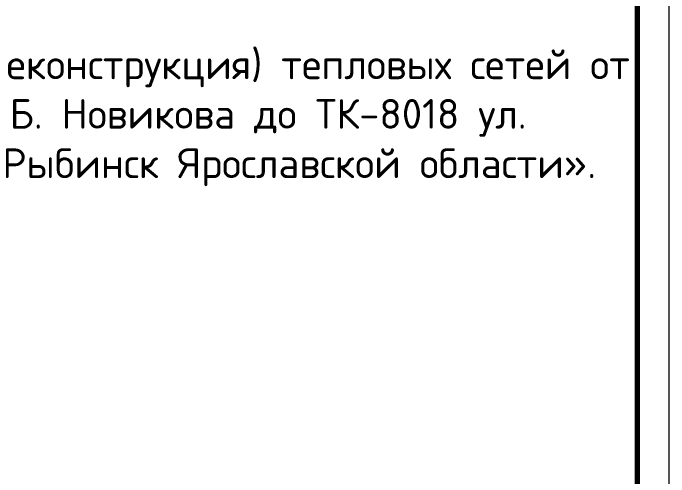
# Model space of a CAD drawing. Header units: millimetres. Extents: x 1990 to 7549, y 397 to 3825.
# Drawn here: x 2095.4 to 2200.4, y 1327.5 to 1401.8 of the extents above; entities that cross this region are included whole.
import ezdxf

# ---------------------------------------------------------------- set-up
doc = ezdxf.new("R2010")
doc.units = ezdxf.units.MM
doc.layers.add('Основной', color=1, linetype='Continuous', lineweight=60)
doc.layers.add('Размерный', color=4, linetype='Continuous', lineweight=30)
doc.styles.add('-ISOCPEUR-', font='isocpeur.TTF')

msp = doc.modelspace()

# ---------------------------------------------------------------- linework, layer by layer
at = {"layer": 'Основной', "color": 7, "lineweight": 70}
msp.add_line((2195.37, 1184.031), (2195.37, 1471.031), dxfattribs=at)
at = {"layer": 'Размерный', "color": 7, "lineweight": 20}
msp.add_line((2200.37, 1476.031), (2200.37, 1179.031), dxfattribs=at)

# ---------------------------------------------------------------- texts
at = {"layer": 'Размерный', "color": 7, "lineweight": 30, "insert": (2102.87, 1395.947), "char_height": 4.75, "width": 185, "attachment_point": 2, "style": '-ISOCPEUR-'}
msp.add_mtext('\\pi6.10936;«Капитальный ремонт (реконструкция) тепловых сетей от УП у ж/д №26 по ул. Б. Новикова до ТК-8018 ул. Расплетина, д 7 в ГО г. Рыбинск Ярославской области».', dxfattribs=at)

doc.saveas('drawing.dxf')
